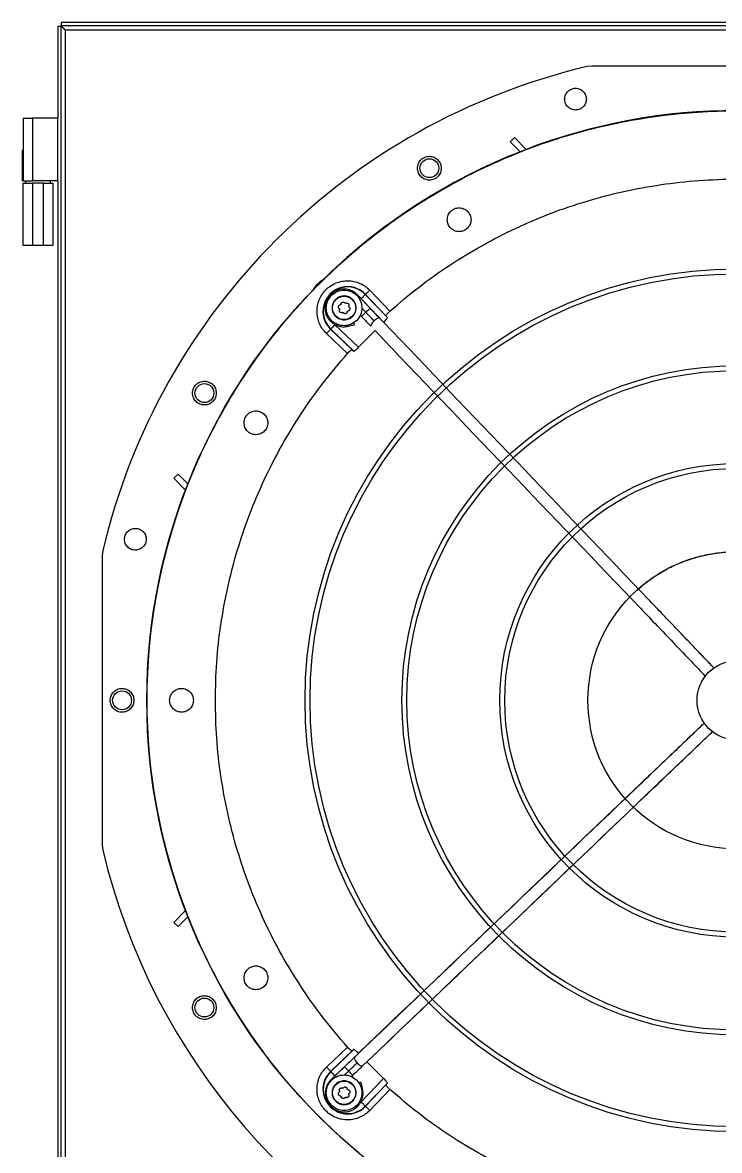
# Model space of a CAD drawing. Header units: inches. Extents: x 547 to 857, y -2 to 194.
# Drawn here: x 629.87 to 643.71, y 57.35 to 79.76 of the extents above; entities that cross this region are included whole.
import ezdxf

# ---------------------------------------------------------------- set-up
doc = ezdxf.new("R2010")
doc.units = ezdxf.units.IN
doc.header["$MEASUREMENT"] = 0

msp = doc.modelspace()

# ---------------------------------------------------------------- linework, layer by layer
at = {"linetype": 'Continuous', "lineweight": 25}
for p, q in [((630.6389, 79.7552), (630.6389, 79.6922)), ((657.6447, 79.7552), (630.6389, 79.7552)), ((630.5688, 79.6851), (630.5688, 77.8542)), ((630.5688, 79.6851), (630.6318, 79.6851)), ((630.6318, 79.6851), (630.6318, 52.2832)), ((657.6447, 79.6922), (630.6389, 79.6922)), ((630.7148, 79.6092), (630.7148, 52.3592)), ((630.7148, 79.6092), (657.5688, 79.6092)), ((641.1745, 78.8915), (641.0841, 78.881)), ((646.9296, 78.8915), (641.1745, 78.8915)), ((629.8813, 77.8542), (629.8813, 77.2196)), ((629.8813, 77.8542), (630.0688, 77.8542)), ((630.0688, 77.8542), (630.0688, 76.6142)), ((630.5688, 77.8542), (630.0688, 77.8542)), ((630.5688, 76.6142), (630.5688, 77.8542)), ((639.6388, 77.4712), (639.5569, 77.386)), ((639.5569, 77.386), (639.7543, 77.1886)), ((639.8746, 77.2353), (639.6388, 77.4712)), ((629.8713, 76.6142), (629.8713, 77.2196)), ((629.8713, 77.2196), (629.8813, 77.2196)), ((629.8813, 77.2196), (629.8813, 76.6142)), ((629.8713, 76.6142), (629.8813, 76.6142)), ((629.8808, 75.3242), (629.8808, 76.5642)), ((629.8808, 76.5642), (630.0683, 76.5642)), ((629.8813, 76.6142), (630.0688, 76.6142)), ((629.9278, 76.6142), (629.9278, 76.5642)), ((630.0683, 76.5642), (630.0683, 75.3242)), ((630.2873, 76.5642), (630.0683, 76.5642)), ((630.5688, 76.6142), (630.0688, 76.6142)), ((630.2873, 75.3242), (630.2873, 76.5642)), ((630.2873, 76.5642), (630.4748, 76.5642)), ((630.4278, 76.5642), (630.4278, 76.6142)), ((630.4748, 76.5642), (630.4748, 75.3242)), ((630.5688, 76.6142), (630.5688, 56.8542)), ((630.0683, 75.3242), (629.8808, 75.3242)), ((630.2873, 75.3242), (630.0683, 75.3242)), ((630.4748, 75.3242), (630.2873, 75.3242)), ((636.7664, 74.4386), (637.1648, 74.0218)), ((636.773, 74.0811), (636.5199, 74.3459)), ((637.0397, 73.8028), (636.5916, 74.2715)), ((636.677, 74.3531), (636.681, 74.357)), ((637.1152, 73.8947), (636.677, 74.3531)), ((636.681, 74.357), (637.0883, 73.9309)), ((636.5783, 73.9429), (636.6022, 73.9179)), ((636.6114, 74.0792), (636.6876, 73.9995)), ((637.1152, 73.8947), (637.0883, 73.9309)), ((636.0736, 73.7534), (636.5422, 73.3054)), ((636.3389, 73.7224), (636.461, 73.7522)), ((636.3233, 73.1803), (635.9065, 73.5787)), ((635.9881, 73.664), (635.992, 73.6681)), ((636.4142, 73.2568), (635.9881, 73.664)), ((636.4503, 73.2299), (635.992, 73.6681)), ((636.5422, 73.3054), (636.8722, 73.6354)), ((636.4142, 73.2568), (636.4503, 73.2299)), ((632.8739, 70.7063), (632.9591, 70.7882)), ((633.1098, 70.4705), (632.8739, 70.7063)), ((632.9591, 70.7882), (633.1564, 70.5908)), ((631.4641, 69.261), (631.4536, 69.1706)), ((631.4536, 69.1706), (631.4535, 66.293)), ((631.4535, 66.293), (631.4536, 63.4154)), ((631.4536, 63.4154), (631.4641, 63.3251)), ((633.1098, 62.1156), (632.8739, 61.8797)), ((632.8739, 61.8797), (632.9591, 61.7979)), ((632.9591, 61.7979), (633.1564, 61.9952)), ((635.9065, 59.0074), (636.3233, 59.4058)), ((635.9881, 58.922), (636.4142, 59.3293)), ((636.4503, 59.3562), (635.992, 58.918)), ((636.5422, 59.2807), (636.0736, 58.8326)), ((636.4503, 59.3562), (636.4142, 59.3293)), ((635.992, 58.918), (635.9881, 58.922)), ((636.264, 59.014), (635.9991, 58.7609)), ((636.3456, 58.9286), (636.2658, 58.8524)), ((637.0397, 58.7832), (636.7097, 59.1132)), ((636.4021, 58.8193), (636.4272, 58.8432)), ((636.5916, 58.3145), (637.0397, 58.7832)), ((636.6227, 58.5798), (636.5929, 58.702)), ((637.1152, 58.6913), (636.677, 58.2329)), ((637.0883, 58.6552), (636.681, 58.2291)), ((637.1648, 58.5643), (636.7664, 58.1475)), ((637.0883, 58.6552), (637.1152, 58.6913)), ((636.681, 58.2291), (636.677, 58.2329))]:
    msp.add_line(p, q, dxfattribs=at)
at = {"linetype": 'Continuous', "lineweight": 25, "flags": 128}
for points in [[(636.7664, 74.4386), (636.7499, 74.4228), (636.7341, 74.4077), (636.7194, 74.3937), (636.7066, 74.3814), (636.6959, 74.3712), (636.688, 74.3636), (636.6829, 74.3588), (636.681, 74.357)], [(636.5916, 74.2715), (636.6081, 74.2873), (636.624, 74.3024), (636.6386, 74.3164), (636.6515, 74.3287), (636.6621, 74.3389), (636.6701, 74.3465), (636.6751, 74.3513), (636.677, 74.3531)], [(635.992, 73.6681), (635.9938, 73.67), (635.9986, 73.675), (636.0062, 73.683), (636.0164, 73.6936), (636.0287, 73.7065), (636.0427, 73.7211), (636.0578, 73.737), (636.0736, 73.7534)], [(635.9881, 73.664), (635.9863, 73.6622), (635.9815, 73.6571), (635.9739, 73.6491), (635.9637, 73.6385), (635.9514, 73.6256), (635.9374, 73.611), (635.9223, 73.5952), (635.9065, 73.5787)], [(635.9065, 59.0074), (635.9223, 58.9909), (635.9374, 58.9751), (635.9514, 58.9604), (635.9637, 58.9475), (635.9739, 58.9369), (635.9815, 58.9289), (635.9863, 58.9239), (635.9881, 58.922)], [(636.0736, 58.8326), (636.0578, 58.8491), (636.0427, 58.865), (636.0287, 58.8796), (636.0164, 58.8925), (636.0062, 58.9031), (635.9986, 58.9111), (635.9938, 58.9161), (635.992, 58.918)], [(636.677, 58.2329), (636.6751, 58.2347), (636.6701, 58.2396), (636.6621, 58.2472), (636.6515, 58.2573), (636.6386, 58.2696), (636.624, 58.2836), (636.6081, 58.2988), (636.5916, 58.3145)], [(636.681, 58.2291), (636.6829, 58.2273), (636.688, 58.2225), (636.6959, 58.2149), (636.7066, 58.2047), (636.7194, 58.1924), (636.7341, 58.1784), (636.7499, 58.1632), (636.7664, 58.1475)]]:
    msp.add_lwpolyline(points, dxfattribs=at)
at = {"linetype": 'Continuous', "lineweight": 25}
for centre, radius in [((644.052, 66.293), 11.7126), ((637.9497, 76.8626), 0.1875), ((644.052, 66.293), 8.5704), ((644.052, 66.293), 8.472), ((644.052, 66.293), 6.6478), ((644.052, 66.293), 6.5493), ((633.4824, 72.3954), 0.1875), ((644.052, 66.293), 4.7037), ((644.052, 66.293), 4.6053), ((644.052, 66.293), 0.7874), ((631.8473, 66.293), 0.1875), ((633.4824, 60.1907), 0.1875)]:
    msp.add_circle(centre, radius, dxfattribs=at)
msp.add_circle((644.052, 66.293), 2.9528)
for centre, radius, start, end in [((644.052, 66.293), 12.9331, 103.26667, 166.73333), ((644.052, 66.293), 11.7147, 69.09994, 110.90006), ((644.052, 66.293), 11.7147, 111.53134, 134.20264), ((644.052, 66.293), 11.7147, 135.79736, 158.46866), ((636.3268, 74.0183), 0.4901, 43.70945, 226.29055), ((636.3268, 74.0183), 0.4845, 43.70945, 226.29055), ((644.052, 66.293), 11.7147, 159.09994, 200.90006), ((644.052, 66.293), 12.9331, 193.26667, 248.51312), ((644.052, 66.293), 11.7147, 201.53134, 215.54744), ((636.3268, 58.5678), 0.4901, 133.70945, 316.29055), ((636.3268, 58.5678), 0.4845, 133.70945, 316.29055)]:
    msp.add_arc(centre, radius, start, end, dxfattribs=at)
for points, knots in [([(630.6318, 79.6851), (630.6325, 79.6845), (630.6339, 79.6832), (630.6444, 79.6758), (630.6615, 79.6613), (630.6851, 79.6379), (630.7047, 79.619), (630.7148, 79.6092)], [0, 0, 0, 0, 0.1567995, 0.3135461, 0.473121, 0.7271244, 1, 1, 1, 1]), ([(630.7148, 79.6092), (630.7032, 79.6213), (630.6842, 79.6413), (630.6627, 79.6623), (630.6522, 79.6753), (630.6462, 79.6839), (630.6415, 79.6907), (630.6398, 79.6917), (630.6389, 79.6922)], [0, 0, 0, 0, 0.3258909, 0.5325934, 0.6334628, 0.7438532, 0.8655836, 1, 1, 1, 1]), ([(640.6359, 78.234), (640.6392, 78.2624), (640.6457, 78.3192), (640.696, 78.3914), (640.7678, 78.4395), (640.8531, 78.4562), (640.9384, 78.439), (641.0099, 78.3904), (641.0594, 78.3183), (641.0658, 78.262), (641.069, 78.234)], [0, 0, 0, 0, 0.1252412, 0.2504823, 0.3757092, 0.5009322, 0.6261603, 0.7514072, 0.8764868, 1, 1, 1, 1]), ([(641.069, 78.234), (641.0657, 78.2055), (641.0592, 78.1489), (641.0092, 78.077), (640.9379, 78.0289), (640.8533, 78.0119), (640.7684, 78.0283), (640.6966, 78.0761), (640.6459, 78.1482), (640.6393, 78.2054), (640.6359, 78.234)], [0, 0, 0, 0, 0.1255135, 0.2499867, 0.3743935, 0.4988922, 0.6232597, 0.7479394, 0.8738314, 1, 1, 1, 1]), ([(632.3425, 66.293), (632.3473, 66.5485), (632.357, 67.0594), (632.435, 67.8225), (632.5591, 68.5791), (632.7335, 69.3258), (632.956, 70.0596), (633.2261, 70.7773), (633.5426, 71.4757), (633.9041, 72.152), (634.309, 72.8031), (634.7556, 73.4264), (635.2421, 74.0192), (635.7662, 74.5788), (636.3259, 75.103), (636.9186, 75.5895), (637.5419, 76.0361), (638.1931, 76.441), (638.8694, 76.8025), (639.5678, 77.1189), (640.2855, 77.3891), (641.0192, 77.6116), (641.766, 77.7858), (642.5226, 77.9107), (643.2857, 77.9858), (644.052, 78.0109), (644.8184, 77.9858), (645.5815, 77.9107), (646.3381, 77.7858), (647.0849, 77.6116), (647.8186, 77.3891), (648.5363, 77.1189), (649.2347, 76.8025), (649.911, 76.441), (650.5622, 76.0361), (651.1854, 75.5895), (651.7782, 75.103), (652.3378, 74.5788), (652.862, 74.0192), (653.3485, 73.4264), (653.7951, 72.8031), (654.2, 72.152), (654.5615, 71.4757), (654.878, 70.7773), (655.1481, 70.0596), (655.3706, 69.3258), (655.5449, 68.5791), (655.6691, 67.8225), (655.7471, 67.0594), (655.7567, 66.5485), (655.7616, 66.293)], [0, 0, 0, 0, 0.0208333, 0.0416667, 0.0625, 0.0833333, 0.1041667, 0.125, 0.1458333, 0.1666667, 0.1875, 0.2083334, 0.2291667, 0.25, 0.2708334, 0.2916666, 0.3125, 0.3333333, 0.3541667, 0.375, 0.3958333, 0.4166666, 0.4375001, 0.4583333, 0.4791667, 0.5, 0.5208333, 0.5416667, 0.5625, 0.5833334, 0.6041667, 0.625, 0.6458334, 0.6666667, 0.6875, 0.7083334, 0.7291667, 0.75, 0.7708333, 0.7916667, 0.8125, 0.8333333, 0.8541667, 0.875, 0.8958333, 0.9166667, 0.9375, 0.9583333, 0.9791667, 1, 1, 1, 1]), ([(637.7135, 76.8626), (637.717, 76.8937), (637.7242, 76.9557), (637.7792, 77.0346), (637.8578, 77.087), (637.9512, 77.105), (638.0443, 77.0859), (638.122, 77.0326), (638.1756, 76.9541), (638.1825, 76.893), (638.1859, 76.8626)], [0, 0, 0, 0, 0.12549, 0.2509626, 0.3764296, 0.5019059, 0.6273907, 0.7528825, 0.8772355, 1, 1, 1, 1]), ([(638.1859, 76.8626), (638.1824, 76.8318), (638.1753, 76.7703), (638.1212, 76.6919), (638.0437, 76.6393), (637.9514, 76.6203), (637.8586, 76.638), (637.7799, 76.69), (637.7243, 76.769), (637.7171, 76.8314), (637.7135, 76.8626)], [0, 0, 0, 0, 0.1245781, 0.2488759, 0.3733742, 0.4977534, 0.6221004, 0.7475169, 0.8737596, 1, 1, 1, 1]), ([(637.1648, 74.0218), (637.3558, 74.185), (637.7379, 74.5113), (638.3542, 74.9463), (638.9981, 75.3384), (639.6694, 75.6818), (640.3638, 75.9757), (641.0777, 76.2183), (641.8074, 76.4083), (642.549, 76.5448), (643.2985, 76.6269), (644.052, 76.6544), (644.8056, 76.6269), (645.5551, 76.5448), (646.2967, 76.4083), (647.0264, 76.2183), (647.7403, 75.9757), (648.4347, 75.6818), (649.106, 75.3384), (649.7499, 74.9463), (650.3662, 74.5113), (650.7483, 74.185), (650.9393, 74.0218)], [0, 0, 0, 0, 0.04999991, 0.09999992, 0.14999988, 0.19999993, 0.25, 0.30000004, 0.35000001, 0.40000012, 0.45000007, 0.49999985, 0.54999995, 0.5999999, 0.65000001, 0.69999997, 0.75000002, 0.80000009, 0.85, 0.89999996, 0.94999997, 1, 1, 1, 1]), ([(638.304, 75.8398), (638.3076, 75.8707), (638.3147, 75.9325), (638.3693, 76.0112), (638.4474, 76.0637), (638.5402, 76.0821), (638.6331, 76.0637), (638.7112, 76.0112), (638.7658, 75.9325), (638.7729, 75.8707), (638.7765, 75.8398)], [0, 0, 0, 0, 0.1249991, 0.2499977, 0.3749989, 0.4999982, 0.6249976, 0.7499987, 0.8750009, 1, 1, 1, 1]), ([(638.7765, 75.8398), (638.7729, 75.8089), (638.7658, 75.747), (638.7112, 75.6684), (638.6331, 75.6158), (638.5402, 75.5974), (638.4474, 75.6158), (638.3693, 75.6684), (638.3147, 75.747), (638.3076, 75.8089), (638.304, 75.8398)], [0, 0, 0, 0, 0.1249998, 0.2500013, 0.3750024, 0.5000018, 0.6250011, 0.7500022, 0.8750002, 1, 1, 1, 1]), ([(635.654, 74.4605), (635.6866, 74.5048), (635.7516, 74.5934), (635.8403, 74.6585), (635.8846, 74.6911)], [0, 0, 0, 0, 0.5000028, 1, 1, 1, 1]), ([(635.9065, 73.5787), (635.8796, 73.6075), (635.8248, 73.6662), (635.7658, 73.7735), (635.7277, 73.891), (635.7146, 74.0133), (635.7256, 74.1333), (635.7595, 74.2483), (635.8158, 74.3557), (635.8937, 74.4513), (635.9894, 74.5293), (636.0968, 74.5856), (636.2118, 74.6195), (636.3318, 74.6305), (636.4541, 74.6174), (636.5716, 74.5793), (636.6789, 74.5203), (636.7376, 74.4655), (636.7664, 74.4386)], [0, 0, 0, 0, 0.0609947, 0.1240598, 0.1879932, 0.2514896, 0.3132964, 0.3737125, 0.4362122, 0.4999988, 0.5637862, 0.626287, 0.6867033, 0.7485096, 0.8120063, 0.8759386, 0.9390043, 1, 1, 1, 1]), ([(636.5214, 74.3443), (636.5008, 74.3633), (636.462, 74.3991), (636.3951, 74.4333), (636.3325, 74.4527), (636.2639, 74.462), (636.1908, 74.4581), (636.1135, 74.4366), (636.044, 74.4007), (635.9826, 74.3505), (635.933, 74.2881), (635.8975, 74.2166), (635.878, 74.1392), (635.8751, 74.0601), (635.8885, 73.9842), (635.9112, 73.9264), (635.935, 73.8848), (635.9575, 73.853), (635.9881, 73.8183), (636.0308, 73.7816), (636.0878, 73.7469), (636.1599, 73.7203), (636.2469, 73.7072), (636.3076, 73.7173), (636.3396, 73.7226)], [0, 0, 0, 0, 0.0533831, 0.1009344, 0.1426439, 0.1785059, 0.2332135, 0.2817711, 0.3315184, 0.3821159, 0.4327466, 0.4833787, 0.5340106, 0.5846419, 0.6342275, 0.6807576, 0.7028805, 0.7260425, 0.7554166, 0.7913145, 0.8337298, 0.8826566, 0.938083, 1, 1, 1, 1]), ([(636.0066, 74.3385), (636.0432, 74.3675), (636.1163, 74.4255), (636.2576, 74.451), (636.3962, 74.4239), (636.5142, 74.345), (636.5932, 74.2269), (636.6203, 74.0884), (636.5948, 73.947), (636.5367, 73.8739), (636.5077, 73.8374)], [0, 0, 0, 0, 0.1249999, 0.2500017, 0.3749993, 0.5000028, 0.6250011, 0.7500014, 0.8750017, 1, 1, 1, 1]), ([(636.5077, 73.8374), (636.4712, 73.8083), (636.398, 73.7503), (636.2567, 73.7248), (636.1182, 73.7519), (636.0001, 73.8308), (635.9212, 73.9489), (635.8941, 74.0874), (635.9195, 74.2288), (635.9776, 74.3019), (636.0066, 74.3385)], [0, 0, 0, 0, 0.1250027, 0.2499997, 0.375001, 0.5000001, 0.6250003, 0.7500001, 0.8749998, 1, 1, 1, 1]), ([(636.4242, 74.2549), (636.3998, 74.2743), (636.3511, 74.313), (636.2569, 74.33), (636.1645, 74.3119), (636.0858, 74.2593), (636.0332, 74.1806), (636.0151, 74.0882), (636.0321, 73.994), (636.0708, 73.9452), (636.0901, 73.9209)], [0, 0, 0, 0, 0.1250006, 0.2499996, 0.3749985, 0.4999991, 0.6250002, 0.7499996, 0.8749982, 1, 1, 1, 1]), ([(636.0926, 73.9233), (636.0735, 73.9473), (636.0354, 73.9954), (636.0186, 74.0882), (636.0364, 74.1792), (636.0883, 74.2568), (636.1658, 74.3086), (636.2569, 74.3264), (636.3497, 74.3097), (636.3977, 74.2716), (636.4218, 74.2525)], [0, 0, 0, 0, 0.1250013, 0.2500004, 0.3749996, 0.5000009, 0.6250024, 0.7500004, 0.8749985, 1, 1, 1, 1]), ([(636.0901, 73.9209), (636.1145, 73.9015), (636.1633, 73.8628), (636.2575, 73.8459), (636.3498, 73.8639), (636.4286, 73.9165), (636.4812, 73.9952), (636.4992, 74.0876), (636.4823, 74.1818), (636.4436, 74.2306), (636.4242, 74.2549)], [0, 0, 0, 0, 0.1250015, 0.2500013, 0.3750011, 0.5000027, 0.6250018, 0.7500013, 0.8750016, 1, 1, 1, 1]), ([(636.4218, 74.2525), (636.4408, 74.2285), (636.479, 74.1805), (636.4957, 74.0876), (636.4779, 73.9966), (636.4261, 73.919), (636.3485, 73.8672), (636.2575, 73.8494), (636.1646, 73.8661), (636.1166, 73.9042), (636.0926, 73.9233)], [0, 0, 0, 0, 0.1249984, 0.2499994, 0.3750005, 0.4999989, 0.6250006, 0.7499994, 0.8749982, 1, 1, 1, 1]), ([(636.1971, 74.1683), (636.1965, 74.1658), (636.1953, 74.1608), (636.1906, 74.1545), (636.1843, 74.1497), (636.1793, 74.1486), (636.1767, 74.148)], [0, 0, 0, 0, 0.2560281, 0.4999487, 0.7438871, 1, 1, 1, 1]), ([(636.1971, 74.1683), (636.198, 74.1725), (636.1998, 74.1803), (636.2066, 74.1903), (636.2156, 74.1979), (636.2265, 74.2025), (636.2382, 74.2039), (636.2497, 74.2019), (636.2607, 74.1966), (636.2661, 74.1907), (636.269, 74.1876)], [0, 0, 0, 0, 0.1362469, 0.2546153, 0.3795906, 0.5000319, 0.6204035, 0.7454565, 0.863771, 1, 1, 1, 1]), ([(636.2968, 74.1802), (636.2943, 74.1794), (636.2894, 74.1779), (636.2815, 74.1788), (636.2743, 74.1819), (636.2708, 74.1857), (636.269, 74.1876)], [0, 0, 0, 0, 0.2559954, 0.4999227, 0.7439205, 1, 1, 1, 1]), ([(636.2968, 74.1802), (636.3009, 74.1814), (636.3085, 74.1838), (636.3206, 74.1828), (636.3317, 74.179), (636.3377, 74.1739), (636.3407, 74.1714)], [0, 0, 0, 0, 0.2724809, 0.5090867, 0.7591268, 1, 1, 1, 1]), ([(636.3407, 74.1714), (636.3432, 74.1685), (636.3483, 74.1624), (636.3522, 74.1512), (636.3531, 74.1391), (636.3507, 74.1314), (636.3494, 74.1275)], [0, 0, 0, 0, 0.2407916, 0.4908722, 0.7367046, 1, 1, 1, 1]), ([(636.5214, 74.3443), (636.5209, 74.3438), (636.5202, 74.3432), (636.5122, 74.3355), (636.5107, 74.3341)], [0, 0, 0, 0, 0.81299953, 1, 1, 1, 1]), ([(636.1575, 74.0761), (636.1543, 74.079), (636.1485, 74.0844), (636.1432, 74.0954), (636.1411, 74.1069), (636.1425, 74.1186), (636.1472, 74.1295), (636.1547, 74.1384), (636.1648, 74.1453), (636.1726, 74.1471), (636.1767, 74.148)], [0, 0, 0, 0, 0.13623757, 0.25456346, 0.37957184, 0.49997541, 0.62037304, 0.74539729, 0.86373723, 1, 1, 1, 1]), ([(636.1575, 74.0761), (636.1594, 74.0743), (636.1631, 74.0708), (636.1663, 74.0635), (636.1672, 74.0557), (636.1657, 74.0508), (636.1649, 74.0483)], [0, 0, 0, 0, 0.2560094, 0.5000574, 0.745935, 1, 1, 1, 1]), ([(636.1737, 74.0044), (636.1712, 74.0073), (636.1661, 74.0134), (636.1622, 74.0245), (636.1613, 74.0366), (636.1636, 74.0442), (636.1649, 74.0483)], [0, 0, 0, 0, 0.2407678, 0.4908057, 0.7274845, 1, 1, 1, 1]), ([(636.2176, 73.9957), (636.2135, 73.9944), (636.2059, 73.992), (636.1938, 73.993), (636.1826, 73.9968), (636.1766, 74.0019), (636.1737, 74.0044)], [0, 0, 0, 0, 0.2724774, 0.5091791, 0.7592108, 1, 1, 1, 1]), ([(636.2176, 73.9957), (636.2201, 73.9964), (636.225, 73.9979), (636.2328, 73.997), (636.2401, 73.9939), (636.2435, 73.9901), (636.2453, 73.9882)], [0, 0, 0, 0, 0.2558611, 0.4997984, 0.7438138, 1, 1, 1, 1]), ([(636.3173, 74.0075), (636.3163, 74.0033), (636.3146, 73.9955), (636.3077, 73.9855), (636.2988, 73.978), (636.2879, 73.9733), (636.2761, 73.9719), (636.2646, 73.9739), (636.2536, 73.9792), (636.2482, 73.9851), (636.2453, 73.9882)], [0, 0, 0, 0, 0.1362633, 0.2546071, 0.3796223, 0.5000185, 0.6204411, 0.7454475, 0.8637643, 1, 1, 1, 1]), ([(636.3173, 74.0075), (636.3179, 74.01), (636.319, 74.015), (636.3237, 74.0214), (636.33, 74.0261), (636.335, 74.0272), (636.3376, 74.0278)], [0, 0, 0, 0, 0.256007, 0.5000525, 0.7440013, 1, 1, 1, 1]), ([(636.3569, 74.0997), (636.3599, 74.0969), (636.3658, 74.0915), (636.3711, 74.0805), (636.3732, 74.069), (636.3718, 74.0572), (636.3672, 74.0465), (636.3598, 74.0375), (636.3498, 74.0306), (636.3418, 74.0288), (636.3376, 74.0278)], [0, 0, 0, 0, 0.1334912, 0.2559833, 0.3784611, 0.4992475, 0.6215184, 0.7395061, 0.8618418, 1, 1, 1, 1]), ([(636.3569, 74.0997), (636.3549, 74.1015), (636.3512, 74.105), (636.3481, 74.1123), (636.3472, 74.1201), (636.3487, 74.125), (636.3494, 74.1275)], [0, 0, 0, 0, 0.25608419, 0.50011989, 0.74400881, 1, 1, 1, 1]), ([(636.6876, 73.9995), (636.6767, 73.9891), (636.655, 73.9683), (636.6267, 73.9414), (636.6063, 73.9218), (636.6035, 73.9192), (636.6022, 73.9179)], [0, 0, 0, 0, 0.242959, 0.4858995, 0.7429503, 1, 1, 1, 1]), ([(636.773, 74.0811), (636.7716, 74.0798), (636.7689, 74.0772), (636.7484, 74.0576), (636.7202, 74.0307), (636.6984, 74.0099), (636.6876, 73.9995)], [0, 0, 0, 0, 0.2570497, 0.5141005, 0.757041, 1, 1, 1, 1]), ([(636.6876, 73.9995), (636.7186, 73.9671), (636.7739, 73.9092), (636.8272, 73.8534), (636.8506, 73.8289)], [0, 0, 0, 0, 0.5599007, 1, 1, 1, 1]), ([(636.9605, 73.8849), (636.9298, 73.917), (636.8684, 73.9813), (636.8048, 74.0478), (636.773, 74.0811)], [0, 0, 0, 0, 0.5000064, 1, 1, 1, 1]), ([(637.0883, 73.9309), (637.0883, 73.9338), (637.0883, 73.9397), (637.105, 73.9622), (637.1314, 73.9909), (637.1538, 74.0116), (637.1648, 74.0218)], [0, 0, 0, 0, 0.2528, 0.5035963, 0.7557688, 1, 1, 1, 1]), ([(636.3396, 73.7226), (636.3393, 73.7239), (636.3387, 73.7262), (636.3348, 73.7421), (636.3332, 73.7487)], [0, 0, 0, 0, 0.5884561, 1, 1, 1, 1]), ([(636.4607, 73.7536), (636.4608, 73.7532), (636.4612, 73.7517), (636.4585, 73.7626), (636.4545, 73.7791), (636.4508, 73.7943), (636.4497, 73.7986)], [0, 0, 0, 0, 0.1242204, 0.4894388, 0.8549694, 1, 1, 1, 1]), ([(636.6022, 73.9179), (636.634, 73.8846), (636.6976, 73.8181), (636.759, 73.7538), (636.7897, 73.7217)], [0, 0, 0, 0, 0.4999993, 1, 1, 1, 1]), ([(636.8506, 73.8289), (636.8401, 73.8181), (636.8191, 73.7966), (636.7963, 73.7639), (636.7839, 73.7359), (636.7878, 73.7264), (636.7897, 73.7217)], [0, 0, 0, 0, 0.2429525, 0.4859068, 0.7429533, 1, 1, 1, 1]), ([(636.9605, 73.8849), (636.9558, 73.887), (636.9465, 73.8913), (636.918, 73.8802), (636.8843, 73.8589), (636.8619, 73.8389), (636.8506, 73.8289)], [0, 0, 0, 0, 0.2570584, 0.5141067, 0.7570491, 1, 1, 1, 1]), ([(637.0397, 73.8028), (637.0505, 73.8133), (637.0725, 73.8344), (637.0986, 73.8634), (637.1152, 73.886), (637.1152, 73.8918), (637.1152, 73.8947)], [0, 0, 0, 0, 0.2447901, 0.4967499, 0.747377, 1, 1, 1, 1]), ([(643.6041, 66.9327), (643.5796, 66.9584), (643.5244, 67.0162), (643.4385, 67.106), (643.3465, 67.2023), (643.2536, 67.2995), (643.1596, 67.3979), (642.9988, 67.5661), (642.7713, 67.8043), (642.5216, 68.0655), (642.3694, 68.2248), (642.3155, 68.2812), (642.3155, 68.2812), (642.3155, 68.2812), (642.3155, 68.2812), (640.5571, 70.1219), (638.7987, 71.9626), (637.0403, 73.8034)], [0, 0, 0, 0, 0.0569934, 0.1284733, 0.1996553, 0.2712092, 0.3445962, 0.4184681, 0.6452378, 0.8743866, 1, 1, 1, 1, 1, 1, 5.101091, 5.101091, 5.101091, 5.101091]), ([(636.8722, 73.6354), (638.6285, 71.7975), (640.3849, 69.9596), (642.1412, 68.1217), (642.2517, 68.006), (642.4672, 67.7805), (642.7871, 67.4458), (643.0231, 67.1988), (643.1802, 67.0344), (643.2587, 66.9522), (643.343, 66.8641), (643.401, 66.8033), (643.4336, 66.7692)], [-4.0819958, -4.0819958, -4.0819958, -4.0819958, 0, 0, 0, 0.2569054, 0.5009392, 0.742315, 0.8045877, 0.8653534, 0.9244711, 1, 1, 1, 1]), ([(636.3233, 73.1803), (636.3334, 73.1913), (636.3541, 73.2137), (636.3829, 73.24), (636.4054, 73.2568), (636.4112, 73.2568), (636.4142, 73.2568)], [0, 0, 0, 0, 0.2442298, 0.4963999, 0.7472022, 1, 1, 1, 1]), ([(636.4503, 73.2299), (636.4533, 73.2299), (636.4591, 73.2299), (636.4816, 73.2465), (636.5107, 73.2725), (636.5318, 73.2946), (636.5422, 73.3054)], [0, 0, 0, 0, 0.25262207, 0.50325005, 0.75521591, 1, 1, 1, 1]), ([(633.6998, 66.293), (633.7051, 66.5442), (633.7157, 67.0466), (633.8009, 67.7961), (633.9366, 68.5377), (634.1268, 69.2673), (634.3693, 69.9813), (634.6633, 70.6756), (635.0067, 71.347), (635.3988, 71.9909), (635.8338, 72.6072), (636.1601, 72.9892), (636.3233, 73.1803)], [0, 0, 0, 0, 0.1, 0.2, 0.3, 0.4000001, 0.5, 0.6000001, 0.7000001, 0.8000001, 0.9000001, 1, 1, 1, 1]), ([(633.2462, 72.3954), (633.2498, 72.4265), (633.257, 72.4887), (633.3122, 72.5676), (633.3911, 72.62), (633.4847, 72.6378), (633.5776, 72.6184), (633.6548, 72.5652), (633.7083, 72.4871), (633.7152, 72.426), (633.7187, 72.3954)], [0, 0, 0, 0, 0.1257098, 0.2514188, 0.3771325, 0.5028587, 0.6285781, 0.7530788, 0.876311, 1, 1, 1, 1]), ([(633.7187, 72.3954), (633.7151, 72.3646), (633.7081, 72.3031), (633.654, 72.2247), (633.5766, 72.1721), (633.4844, 72.1531), (633.3913, 72.1707), (633.3124, 72.223), (633.257, 72.302), (633.2498, 72.3643), (633.2462, 72.3954)], [0, 0, 0, 0, 0.124339, 0.2489156, 0.3730879, 0.4971357, 0.6223053, 0.748215, 0.8741145, 1, 1, 1, 1]), ([(634.2691, 71.8048), (634.2726, 71.8358), (634.2797, 71.8976), (634.3344, 71.9762), (634.4124, 72.0288), (634.5053, 72.0472), (634.5982, 72.0288), (634.6763, 71.9762), (634.7309, 71.8976), (634.738, 71.8358), (634.7415, 71.8048)], [0, 0, 0, 0, 0.1250012, 0.2499993, 0.3750005, 0.5, 0.6249995, 0.7500007, 0.8749988, 1, 1, 1, 1]), ([(634.7415, 71.8048), (634.738, 71.7739), (634.7309, 71.7121), (634.6763, 71.6335), (634.5982, 71.5809), (634.5053, 71.5625), (634.4124, 71.5809), (634.3344, 71.6335), (634.2797, 71.7121), (634.2726, 71.7739), (634.2691, 71.8048)], [0, 0, 0, 0, 0.1250012, 0.2499993, 0.3750005, 0.5, 0.6249995, 0.7500007, 0.8749988, 1, 1, 1, 1]), ([(631.8945, 69.4926), (631.8978, 69.5211), (631.9044, 69.5781), (631.955, 69.6504), (632.0272, 69.6984), (632.1128, 69.7148), (632.1978, 69.6972), (632.2686, 69.6487), (632.3179, 69.5771), (632.3244, 69.5208), (632.3276, 69.4926)], [0, 0, 0, 0, 0.1256216, 0.2512458, 0.3768842, 0.5025376, 0.6279107, 0.7518741, 0.8754934, 1, 1, 1, 1]), ([(632.3276, 69.4926), (632.3244, 69.4643), (632.3179, 69.4078), (632.2682, 69.336), (632.1973, 69.2879), (632.1126, 69.2704), (632.0272, 69.2868), (631.955, 69.3348), (631.9044, 69.4071), (631.8978, 69.4641), (631.8945, 69.4926)], [0, 0, 0, 0, 0.124776, 0.249268, 0.3731863, 0.4974523, 0.6229635, 0.7486567, 0.8743359, 1, 1, 1, 1]), ([(642.1002, 68.5064), (642.1697, 68.5653), (642.3179, 68.6911), (642.5692, 68.8522), (642.8453, 68.994), (643.1353, 69.1056), (643.4352, 69.1858), (643.7419, 69.2364), (643.9487, 69.2426), (644.052, 69.2458)], [0, 0, 0, 0, 0.1279186, 0.2732661, 0.4186119, 0.5639605, 0.7093065, 0.8546544, 1, 1, 1, 1]), ([(631.6111, 66.293), (631.6147, 66.3241), (631.6219, 66.3863), (631.6771, 66.4652), (631.7559, 66.5176), (631.8492, 66.5354), (631.9417, 66.5162), (632.0188, 66.4637), (632.0729, 66.3855), (632.08, 66.3239), (632.0835, 66.293)], [0, 0, 0, 0, 0.1256859, 0.2513812, 0.3770978, 0.5028098, 0.627506, 0.7510932, 0.8750861, 1, 1, 1, 1]), ([(632.7922, 66.293), (632.7958, 66.3239), (632.8029, 66.3858), (632.8575, 66.4644), (632.9356, 66.517), (633.0284, 66.5354), (633.1213, 66.517), (633.1994, 66.4644), (633.254, 66.3858), (633.2611, 66.3239), (633.2646, 66.293)], [0, 0, 0, 0, 0.1249996, 0.2499977, 0.3749988, 0.4999982, 0.6249976, 0.7499988, 0.8750004, 1, 1, 1, 1]), ([(632.0835, 66.293), (632.08, 66.2622), (632.0729, 66.2006), (632.0189, 66.1225), (631.9417, 66.0698), (631.8492, 66.0506), (631.7559, 66.0684), (631.6771, 66.1209), (631.6219, 66.1998), (631.6147, 66.2619), (631.6111, 66.293)], [0, 0, 0, 0, 0.1248129, 0.2487723, 0.3724186, 0.4972333, 0.6229421, 0.7486449, 0.8743277, 1, 1, 1, 1]), ([(655.7616, 66.293), (655.7567, 66.0376), (655.7471, 65.5266), (655.6691, 64.7635), (655.5449, 64.007), (655.3706, 63.2602), (655.1481, 62.5264), (654.878, 61.8088), (654.5615, 61.1103), (654.2, 60.4341), (653.7951, 59.7829), (653.3485, 59.1596), (652.862, 58.5669), (652.3378, 58.0072), (651.7782, 57.4831), (651.1854, 56.9966), (650.5622, 56.55), (649.911, 56.145), (649.2347, 55.7836), (648.5363, 55.4671), (647.8186, 55.197), (647.0849, 54.9744), (646.3381, 54.8003), (645.5815, 54.6754), (644.8184, 54.6002), (644.052, 54.5751), (643.2857, 54.6002), (642.5226, 54.6754), (641.766, 54.8003), (641.0192, 54.9744), (640.2855, 55.197), (639.5678, 55.4671), (638.8694, 55.7836), (638.1931, 56.145), (637.5419, 56.55), (636.9186, 56.9966), (636.3259, 57.4831), (635.7662, 58.0072), (635.2421, 58.5669), (634.7556, 59.1596), (634.309, 59.7829), (633.9041, 60.4341), (633.5426, 61.1103), (633.2261, 61.8088), (632.956, 62.5264), (632.7335, 63.2602), (632.5591, 64.007), (632.435, 64.7635), (632.357, 65.5266), (632.3473, 66.0376), (632.3425, 66.293)], [0, 0, 0, 0, 0.0208333, 0.0416667, 0.0625, 0.0833333, 0.1041667, 0.125, 0.1458333, 0.1666667, 0.1875, 0.2083333, 0.2291667, 0.25, 0.2708333, 0.2916666, 0.3125, 0.3333333, 0.3541666, 0.375, 0.3958333, 0.4166666, 0.4375, 0.4583333, 0.4791667, 0.5, 0.5208333, 0.5416667, 0.5624999, 0.5833334, 0.6041667, 0.625, 0.6458333, 0.6666667, 0.6875, 0.7083334, 0.7291666, 0.75, 0.7708333, 0.7916666, 0.8125, 0.8333333, 0.8541667, 0.875, 0.8958333, 0.9166667, 0.9375, 0.9583333, 0.9791667, 1, 1, 1, 1]), ([(633.2646, 66.293), (633.2611, 66.2621), (633.254, 66.2003), (633.1994, 66.1217), (633.1213, 66.0691), (633.0284, 66.0507), (632.9356, 66.0691), (632.8575, 66.1216), (632.8029, 66.2003), (632.7958, 66.2621), (632.7922, 66.293)], [0, 0, 0, 0, 0.1249996, 0.2500012, 0.3750024, 0.5000018, 0.6250012, 0.7500023, 0.8750004, 1, 1, 1, 1]), ([(636.3233, 59.4058), (636.1601, 59.5968), (635.8338, 59.9789), (635.3988, 60.5952), (635.0067, 61.2391), (634.6633, 61.9104), (634.3693, 62.6048), (634.1268, 63.3187), (633.9366, 64.0484), (633.8009, 64.79), (633.7157, 65.5395), (633.7051, 66.0419), (633.6998, 66.293)], [0, 0, 0, 0, 0.0999999, 0.1999999, 0.2999999, 0.3999999, 0.5, 0.5999999, 0.7, 0.8, 0.9, 1, 1, 1, 1]), ([(643.4125, 65.8453), (643.3868, 65.8207), (643.329, 65.7654), (643.2391, 65.6795), (643.1427, 65.5875), (643.0455, 65.4946), (642.9471, 65.4005), (642.779, 65.2398), (642.5408, 65.0122), (642.2794, 64.7624), (642.1199, 64.61), (642.0634, 64.556), (640.1956, 62.7711), (638.3279, 60.9862), (636.4601, 59.2013)], [0, 0, 0, 0, 0.0571103, 0.1285494, 0.1996939, 0.2712092, 0.3445558, 0.4183871, 0.6450323, 0.874058, 1, 1, 1, 5.1585115, 5.1585115, 5.1585115, 5.1585115]), ([(636.6234, 59.0307), (638.49, 60.8145), (640.3566, 62.5982), (642.2232, 64.382), (642.3389, 64.4926), (642.5645, 64.7082), (642.8993, 65.028), (643.1463, 65.2641), (643.3107, 65.4212), (643.3928, 65.4997), (643.4807, 65.5837), (643.5411, 65.6414), (643.5749, 65.6737)], [-4.1481599, -4.1481599, -4.1481599, -4.1481599, 0, 0, 0, 0.2572, 0.5013761, 0.7428914, 0.8052003, 0.8660018, 0.9251526, 1, 1, 1, 1]), ([(634.2691, 60.7812), (634.2726, 60.8121), (634.2797, 60.874), (634.3344, 60.9526), (634.4124, 61.0051), (634.5053, 61.0236), (634.5982, 61.0051), (634.6763, 60.9526), (634.7309, 60.874), (634.738, 60.8121), (634.7415, 60.7812)], [0, 0, 0, 0, 0.1250012, 0.2499993, 0.3750005, 0.5, 0.6249995, 0.7500007, 0.8749988, 1, 1, 1, 1]), ([(634.7415, 60.7812), (634.738, 60.7503), (634.7309, 60.6885), (634.6763, 60.6098), (634.5982, 60.5573), (634.5053, 60.5389), (634.4124, 60.5573), (634.3344, 60.6098), (634.2797, 60.6885), (634.2726, 60.7503), (634.2691, 60.7812)], [0, 0, 0, 0, 0.1250012, 0.2499993, 0.3750005, 0.5, 0.6249995, 0.7500007, 0.8749988, 1, 1, 1, 1]), ([(633.2462, 60.1907), (633.2498, 60.2218), (633.257, 60.2841), (633.3124, 60.3631), (633.3913, 60.4153), (633.4843, 60.433), (633.5765, 60.414), (633.6539, 60.3614), (633.7081, 60.283), (633.7151, 60.2214), (633.7187, 60.1907)], [0, 0, 0, 0, 0.125878, 0.251774, 0.377674, 0.5027389, 0.6267421, 0.7509506, 0.8756059, 1, 1, 1, 1]), ([(633.7187, 60.1907), (633.7152, 60.1601), (633.7083, 60.099), (633.6547, 60.0208), (633.5775, 59.9677), (633.4846, 59.9482), (633.391, 59.9661), (633.3122, 60.0185), (633.257, 60.0974), (633.2498, 60.1596), (633.2462, 60.1907)], [0, 0, 0, 0, 0.1236686, 0.2469557, 0.3715513, 0.4972604, 0.6229559, 0.7486424, 0.8743185, 1, 1, 1, 1]), ([(636.4142, 59.3293), (636.4112, 59.3293), (636.4054, 59.3293), (636.3829, 59.346), (636.3541, 59.3724), (636.3334, 59.3948), (636.3233, 59.4058)], [0, 0, 0, 0, 0.2527982, 0.503601, 0.7557663, 1, 1, 1, 1]), ([(636.4602, 59.2015), (636.4281, 59.1708), (636.3638, 59.1094), (636.2973, 59.0458), (636.264, 59.014)], [0, 0, 0, 0, 0.5, 1, 1, 1, 1]), ([(636.5422, 59.2807), (636.5318, 59.2915), (636.5107, 59.3135), (636.4816, 59.3395), (636.4591, 59.3562), (636.4533, 59.3562), (636.4503, 59.3562)], [0, 0, 0, 0, 0.2447844, 0.4967505, 0.7473777, 1, 1, 1, 1]), ([(636.4602, 59.2015), (636.4581, 59.1968), (636.4537, 59.1875), (636.4649, 59.159), (636.4861, 59.1253), (636.5062, 59.1028), (636.5162, 59.0916)], [0, 0, 0, 0, 0.2570505, 0.5141005, 0.7570469, 1, 1, 1, 1]), ([(636.7664, 58.1475), (636.7376, 58.1205), (636.6789, 58.0657), (636.5716, 58.0068), (636.4541, 57.9687), (636.3318, 57.9555), (636.2118, 57.9666), (636.0968, 58.0005), (635.9894, 58.0567), (635.8937, 58.1347), (635.8158, 58.2304), (635.7595, 58.3378), (635.7256, 58.4528), (635.7146, 58.5728), (635.7277, 58.6951), (635.7658, 58.8126), (635.8248, 58.9199), (635.8796, 58.9786), (635.9065, 59.0074)], [0, 0, 0, 0, 0.0609957, 0.1240612, 0.1879936, 0.2514903, 0.3132966, 0.373713, 0.4362136, 0.500001, 0.5637876, 0.6262873, 0.6867033, 0.7485102, 0.8120065, 0.8759402, 0.9390053, 1, 1, 1, 1]), ([(636.264, 59.014), (636.2653, 59.0126), (636.2679, 59.0099), (636.2874, 58.9894), (636.3144, 58.9612), (636.3352, 58.9394), (636.3456, 58.9286)], [0, 0, 0, 0, 0.2570511, 0.5140969, 0.7570465, 1, 1, 1, 1]), ([(636.5162, 59.0916), (636.4849, 59.0617), (636.4289, 59.0082), (636.371, 58.9529), (636.3456, 58.9286)], [0, 0, 0, 0, 0.5598876, 1, 1, 1, 1]), ([(636.3456, 58.9286), (636.356, 58.9177), (636.3767, 58.896), (636.4037, 58.8677), (636.4233, 58.8473), (636.4259, 58.8445), (636.4272, 58.8432)], [0, 0, 0, 0, 0.2429482, 0.4859096, 0.7429521, 1, 1, 1, 1]), ([(636.4272, 58.8432), (636.4605, 58.875), (636.527, 58.9386), (636.5913, 59), (636.6234, 59.0307)], [0, 0, 0, 0, 0.5, 1, 1, 1, 1]), ([(636.5162, 59.0916), (636.527, 59.0811), (636.5485, 59.0601), (636.5811, 59.0373), (636.6092, 59.0249), (636.6187, 59.0288), (636.6234, 59.0307)], [0, 0, 0, 0, 0.24295077, 0.48590248, 0.74295602, 1, 1, 1, 1]), ([(636.0007, 58.7624), (635.9817, 58.7417), (635.9457, 58.7026), (635.9114, 58.6352), (635.8921, 58.5722), (635.883, 58.5032), (635.8873, 58.4297), (635.9094, 58.352), (635.946, 58.2823), (635.9972, 58.2211), (636.0604, 58.1718), (636.1328, 58.1369), (636.2108, 58.1182), (636.2905, 58.1165), (636.3667, 58.1311), (636.4244, 58.1549), (636.4658, 58.1796), (636.4974, 58.2027), (636.5317, 58.2342), (636.5678, 58.2778), (636.6016, 58.3359), (636.6267, 58.409), (636.6379, 58.4968), (636.6263, 58.5576), (636.6202, 58.5897)], [0, 0, 0, 0, 0.05338241, 0.10093118, 0.14264031, 0.1785036, 0.23320981, 0.28176535, 0.33151156, 0.38210651, 0.43273703, 0.4833659, 0.53399758, 0.58462543, 0.63421221, 0.68074243, 0.70286952, 0.72602802, 0.75539951, 0.79129817, 0.83371572, 0.88264519, 0.9380768, 1, 1, 1, 1]), ([(636.0066, 58.2476), (635.9776, 58.2842), (635.9195, 58.3573), (635.8941, 58.4986), (635.9212, 58.6372), (636.0001, 58.7552), (636.1182, 58.8342), (636.2567, 58.8612), (636.398, 58.8358), (636.4712, 58.7777), (636.5077, 58.7487)], [0, 0, 0, 0, 0.1250001, 0.2499999, 0.3749997, 0.4999998, 0.6249989, 0.7500002, 0.8749974, 1, 1, 1, 1]), ([(636.0007, 58.7624), (636.0012, 58.7619), (636.0019, 58.7612), (636.0096, 58.7531), (636.011, 58.7516)], [0, 0, 0, 0, 0.8129903, 1, 1, 1, 1]), ([(636.5077, 58.7487), (636.5367, 58.7121), (636.5948, 58.639), (636.6203, 58.4977), (636.5932, 58.3591), (636.5142, 58.2411), (636.3962, 58.1622), (636.2576, 58.1351), (636.1163, 58.1605), (636.0432, 58.2186), (636.0066, 58.2476)], [0, 0, 0, 0, 0.1249983, 0.2499986, 0.3749989, 0.4999972, 0.6250007, 0.7499983, 0.8750001, 1, 1, 1, 1]), ([(636.4242, 58.3311), (636.4436, 58.3555), (636.4823, 58.4042), (636.4992, 58.4985), (636.4812, 58.5908), (636.4286, 58.6695), (636.3498, 58.7222), (636.2575, 58.7402), (636.1633, 58.7232), (636.1145, 58.6845), (636.0901, 58.6652)], [0, 0, 0, 0, 0.1249984, 0.2499987, 0.374999, 0.4999974, 0.6249989, 0.7499987, 0.8749985, 1, 1, 1, 1]), ([(636.0926, 58.6628), (636.1166, 58.6818), (636.1646, 58.72), (636.2575, 58.7367), (636.3485, 58.7189), (636.4261, 58.667), (636.4779, 58.5895), (636.4957, 58.4985), (636.479, 58.4056), (636.4408, 58.3576), (636.4218, 58.3336)], [0, 0, 0, 0, 0.1250021, 0.2500007, 0.3749993, 0.5000014, 0.6249998, 0.7500007, 0.8750017, 1, 1, 1, 1]), ([(636.5914, 58.7017), (636.5918, 58.7018), (636.5934, 58.7022), (636.5825, 58.6995), (636.566, 58.6955), (636.5508, 58.6918), (636.5465, 58.6907)], [0, 0, 0, 0, 0.1242196, 0.4894403, 0.8549635, 1, 1, 1, 1]), ([(637.1152, 58.6913), (637.1152, 58.6942), (637.1152, 58.7001), (637.0986, 58.7226), (637.0725, 58.7516), (637.0505, 58.7728), (637.0397, 58.7832)], [0, 0, 0, 0, 0.2526231, 0.5032502, 0.755212, 1, 1, 1, 1]), ([(636.0901, 58.6652), (636.0708, 58.6408), (636.0321, 58.5921), (636.0151, 58.4978), (636.0332, 58.4055), (636.0858, 58.3268), (636.1645, 58.2742), (636.2569, 58.2561), (636.3511, 58.2731), (636.3998, 58.3118), (636.4242, 58.3311)], [0, 0, 0, 0, 0.1250011, 0.2500005, 0.3749998, 0.5000009, 0.6250015, 0.7500005, 0.8749994, 1, 1, 1, 1]), ([(636.4218, 58.3336), (636.3977, 58.3145), (636.3497, 58.2764), (636.2569, 58.2596), (636.1658, 58.2774), (636.0883, 58.3293), (636.0364, 58.4068), (636.0186, 58.4978), (636.0354, 58.5907), (636.0735, 58.6387), (636.0926, 58.6628)], [0, 0, 0, 0, 0.1250015, 0.2499996, 0.3749976, 0.4999991, 0.6250004, 0.7499996, 0.8749987, 1, 1, 1, 1]), ([(636.1767, 58.4381), (636.1726, 58.439), (636.1648, 58.4408), (636.1547, 58.4476), (636.1472, 58.4566), (636.1425, 58.4674), (636.1411, 58.4792), (636.1432, 58.4907), (636.1485, 58.5017), (636.1543, 58.5071), (636.1575, 58.51)], [0, 0, 0, 0, 0.1362151, 0.2545996, 0.3795809, 0.5000114, 0.6204051, 0.7454339, 0.8637512, 1, 1, 1, 1]), ([(636.1649, 58.5378), (636.1657, 58.5353), (636.1672, 58.5304), (636.1663, 58.5226), (636.1632, 58.5153), (636.1594, 58.5118), (636.1575, 58.51)], [0, 0, 0, 0, 0.2539555, 0.496823, 0.7441343, 1, 1, 1, 1]), ([(636.1649, 58.5378), (636.1636, 58.5418), (636.1613, 58.5495), (636.1622, 58.5616), (636.166, 58.5727), (636.1711, 58.5787), (636.1737, 58.5817)], [0, 0, 0, 0, 0.272448, 0.5091114, 0.7591378, 1, 1, 1, 1]), ([(636.1737, 58.5817), (636.1766, 58.5842), (636.1826, 58.5893), (636.1938, 58.5931), (636.2059, 58.5941), (636.2135, 58.5917), (636.2176, 58.5904)], [0, 0, 0, 0, 0.2407888, 0.4908268, 0.7275231, 1, 1, 1, 1]), ([(636.2453, 58.5979), (636.2435, 58.5959), (636.2401, 58.5922), (636.2328, 58.5891), (636.225, 58.5881), (636.2201, 58.5896), (636.2176, 58.5904)], [0, 0, 0, 0, 0.2560603, 0.5002091, 0.7439917, 1, 1, 1, 1]), ([(636.2453, 58.5979), (636.2482, 58.601), (636.2536, 58.6069), (636.2646, 58.6121), (636.2761, 58.6142), (636.2879, 58.6128), (636.2988, 58.6081), (636.3077, 58.6006), (636.3146, 58.5905), (636.3163, 58.5827), (636.3173, 58.5786)], [0, 0, 0, 0, 0.13619483, 0.25455583, 0.37956033, 0.49998042, 0.62037244, 0.74538966, 0.86372463, 1, 1, 1, 1]), ([(636.3376, 58.5583), (636.335, 58.5588), (636.33, 58.56), (636.3237, 58.5647), (636.319, 58.571), (636.3179, 58.576), (636.3173, 58.5786)], [0, 0, 0, 0, 0.25599232, 0.49996219, 0.74397617, 1, 1, 1, 1]), ([(636.3376, 58.5583), (636.3418, 58.5573), (636.3495, 58.5556), (636.3596, 58.5487), (636.3671, 58.5398), (636.3718, 58.5288), (636.3732, 58.5171), (636.3711, 58.5055), (636.3658, 58.4946), (636.3599, 58.4892), (636.3569, 58.4863)], [0, 0, 0, 0, 0.1362569, 0.2546379, 0.3796155, 0.5000287, 0.6215398, 0.7440116, 0.8665017, 1, 1, 1, 1]), ([(636.3494, 58.4586), (636.3487, 58.4611), (636.3472, 58.466), (636.3481, 58.4738), (636.3512, 58.481), (636.3549, 58.4845), (636.3569, 58.4863)], [0, 0, 0, 0, 0.2559338, 0.4998663, 0.7438712, 1, 1, 1, 1]), ([(636.6225, 58.5806), (636.6211, 58.5802), (636.6189, 58.5797), (636.6029, 58.5758), (636.5964, 58.5742)], [0, 0, 0, 0, 0.5873208, 1, 1, 1, 1]), ([(637.1648, 58.5643), (637.1538, 58.5744), (637.1314, 58.5951), (637.105, 58.6239), (637.0883, 58.6464), (637.0883, 58.6522), (637.0883, 58.6552)], [0, 0, 0, 0, 0.2442277, 0.4964054, 0.7472002, 1, 1, 1, 1]), ([(650.9393, 58.5643), (650.7483, 58.4011), (650.3662, 58.0748), (649.7499, 57.6398), (649.106, 57.2477), (648.4347, 56.9042), (647.7403, 56.6103), (647.0264, 56.3678), (646.2967, 56.1777), (645.5551, 56.0413), (644.8056, 55.9591), (644.052, 55.9317), (643.2985, 55.9591), (642.549, 56.0413), (641.8074, 56.1777), (641.0777, 56.3678), (640.3638, 56.6103), (639.6694, 56.9042), (638.9981, 57.2477), (638.3542, 57.6398), (637.7379, 58.0748), (637.3558, 58.4011), (637.1648, 58.5643)], [0, 0, 0, 0, 0.05000005, 0.10000004, 0.15000001, 0.19999991, 0.24999998, 0.30000002, 0.35, 0.4000001, 0.45000005, 0.50000015, 0.54999993, 0.59999988, 0.64999998, 0.69999996, 0.75000001, 0.80000007, 0.85000011, 0.90000008, 0.95000007, 1, 1, 1, 1]), ([(636.1767, 58.4381), (636.1793, 58.4375), (636.1843, 58.4363), (636.1906, 58.4316), (636.1953, 58.4253), (636.1965, 58.4203), (636.1971, 58.4177)], [0, 0, 0, 0, 0.2561163, 0.5000528, 0.7439561, 1, 1, 1, 1]), ([(636.269, 58.3985), (636.2661, 58.3953), (636.2607, 58.3895), (636.2497, 58.3842), (636.2382, 58.3821), (636.2265, 58.3835), (636.2156, 58.3882), (636.2066, 58.3957), (636.1998, 58.4058), (636.198, 58.4136), (636.1971, 58.4177)], [0, 0, 0, 0, 0.13622543, 0.25454309, 0.37954754, 0.49996757, 0.62035954, 0.7453767, 0.86373837, 1, 1, 1, 1]), ([(636.269, 58.3985), (636.2708, 58.4004), (636.2743, 58.4041), (636.2815, 58.4072), (636.2894, 58.4082), (636.2943, 58.4067), (636.2968, 58.4059)], [0, 0, 0, 0, 0.2560665, 0.5000716, 0.7439981, 1, 1, 1, 1]), ([(636.3407, 58.4146), (636.3377, 58.4121), (636.3317, 58.407), (636.3206, 58.4032), (636.3085, 58.4022), (636.3009, 58.4046), (636.2968, 58.4059)], [0, 0, 0, 0, 0.2407824, 0.4908187, 0.7275167, 1, 1, 1, 1]), ([(636.3494, 58.4586), (636.3507, 58.4546), (636.3531, 58.4469), (636.3521, 58.4347), (636.3482, 58.4235), (636.3431, 58.4175), (636.3407, 58.4146)], [0, 0, 0, 0, 0.2633485, 0.5151583, 0.7637069, 1, 1, 1, 1])]:
    msp.add_open_spline(points, degree=3, knots=knots, dxfattribs=at)
for points in [[(643.4073, 65.841), (641.1183, 63.6549), (638.8292, 61.4689), (636.5402, 59.2828)], [(636.7099, 59.113), (638.9969, 61.2986), (641.2839, 63.4842), (643.5709, 65.6698)]]:
    msp.add_open_spline(points, degree=3, dxfattribs=at)

doc.saveas('drawing.dxf')
